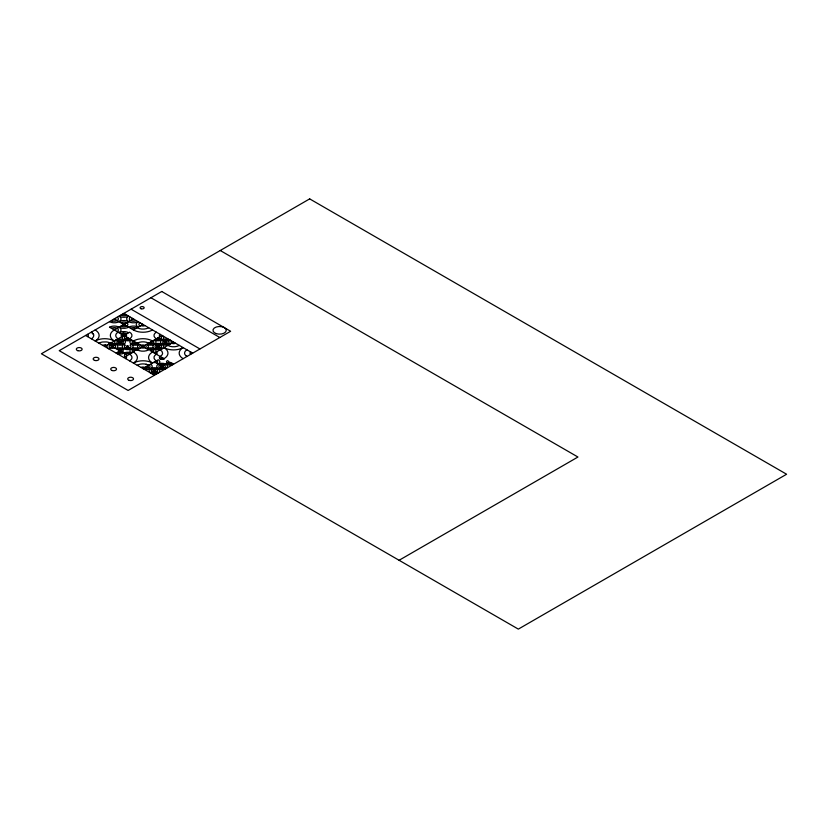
<?xml version="1.0" encoding="UTF-8"?>
<svg xmlns="http://www.w3.org/2000/svg" width="828" height="828" viewBox="0 0 828 828"><rect width="100%" height="100%" fill="white"/><g stroke="black" fill="none" stroke-linecap="round" stroke-linejoin="round"><path stroke-width="1.24" d="M111.438 328.302A4.047 2.339 0 0 1 112.422 327.888L114.295 327.609A4.047 2.339 0 0 1 118.352 329.958L118.269 330.403A4.047 2.339 0 0 1 117.162 331.604M91.349 338.787A8.083 4.668 0 0 0 93.388 336.81L93.688 335.92A8.156 4.709 0 0 0 93.574 334.574L91.349 332.163L92.384 332.897M148.326 343.413A3.25 1.873 0 0 0 153.49 342.968L153.729 342.626A3.25 1.873 0 0 0 152.921 340.774M161.274 347.211L161.377 347.046A3.25 1.873 0 0 0 158.044 344.645A3.25 1.873 0 0 0 155.312 347.284A3.25 1.873 0 0 0 160.56 347.832L161.377 347.046M161.253 365.986L161.325 365.935A1.076 0.621 0 0 1 163.106 366.162A1.076 0.621 0 0 1 162.029 367.001A1.076 0.621 0 0 1 161.139 366.09M151.731 369.764L152.662 369.236A3.24 1.873 0 0 1 156.958 369.609A3.24 1.873 0 0 1 156.74 372.124L154.443 372.672A3.24 1.873 0 0 1 151.596 371.689A3.24 1.873 0 0 1 151.741 369.764L152.662 369.236M159.38 365.355L160.311 364.817A3.24 1.873 0 0 1 165.279 366.017A3.24 1.873 0 0 1 161.47 368.222A3.24 1.873 0 0 1 159.39 365.355L160.311 364.817M132.811 340.908L132.811 340.908A3.24 1.873 0 0 0 132.138 341.736L132.076 342.099A3.24 1.873 0 0 0 134.084 343.827A3.24 1.873 0 0 0 137.614 343.423M129.592 360.863L131.041 359.725A8.125 4.689 0 0 0 131.631 356.216A8.021 4.626 0 0 0 130.627 354.974L129.592 354.239M152.528 352.035L151.607 352.624A13.496 7.794 0 0 0 151.607 362.478L152.528 363.068L151.503 362.529A13.496 7.794 0 0 0 134.446 362.54L133.411 363.068L134.343 362.478A13.496 7.794 0 0 0 134.333 352.624L133.411 352.035M153.139 352.107L153.139 352.107A3.24 1.873 0 0 0 153.325 349.892L152.911 349.602A3.24 1.873 0 0 0 148.336 349.602M164.006 358.659L164.938 358.058A13.496 7.794 0 0 0 164.927 348.205L164.006 347.615L165.031 348.153A13.496 7.794 0 0 0 182.098 348.143M186.952 349.82L186.393 350.182A8.104 4.678 0 0 0 185.503 355.315L186.952 356.444L186.393 356.092M133.411 318.915L113.364 330.548A13.496 7.794 0 0 0 113.374 340.391L114.295 340.991L113.27 340.453A13.496 7.794 0 0 0 96.203 340.463L95.168 340.991L96.1 340.401A13.496 7.794 0 0 0 96.089 330.548L95.168 329.948M104.732 346.508L129.592 332.163A8.104 4.678 0 0 1 129.592 338.787M114.295 318.915L133.411 329.948L142.975 324.431M128.443 338.124A1.076 0.621 0 0 1 126.912 338.124L108.561 348.723A5.403 3.115 0 0 1 108.572 344.303A5.403 3.115 0 0 1 116.21 344.303A5.403 3.115 0 0 1 116.199 348.712L120.029 350.927M136.092 342.533A1.076 0.621 0 0 1 134.56 342.533L129.975 345.183A3.24 1.873 0 0 1 129.975 347.832A3.24 1.873 0 0 1 125.39 347.832A3.24 1.873 0 0 1 125.39 345.183L120.029 342.099M123.848 357.551L134.56 351.372A1.076 0.621 0 0 1 134.56 350.482L126.912 346.073A1.076 0.621 0 0 0 126.912 346.953A1.076 0.621 0 0 0 128.443 346.953M166.687 341.654L150.624 350.927L149.858 350.482A1.076 0.621 0 0 1 151.389 350.482A1.076 0.621 0 0 1 151.389 351.372L164.389 358.876A3.24 1.873 0 0 1 159.804 358.876L162.091 357.551M168.208 340.774L169.74 339.884M173.569 342.099L156.357 352.035A2.701 1.563 0 0 1 156.357 354.239A8.104 4.678 0 0 0 156.357 360.863M150.624 373.004L168.974 362.405A1.076 0.621 0 0 0 170.506 362.405L173.569 364.175A5.403 3.115 0 0 1 165.921 364.175M399.096 560.277L577.944 457.025L220.248 250.511M110.083 345.183L110.59 344.945A3.24 1.873 0 0 1 115.599 346.27A3.24 1.873 0 0 1 111.335 348.277A3.24 1.873 0 0 1 110.093 345.183L110.59 344.945M137.852 342.875L137.241 343.196L137.852 342.875A8.104 4.678 0 0 1 148.098 342.885L148.709 343.196M152.528 329.948L151.503 330.486A13.496 7.794 0 0 1 134.446 330.486L133.411 329.948M133.411 340.991L134.436 340.453A13.496 7.794 0 0 1 151.503 340.463L152.528 340.991M117.742 352.252A3.24 1.873 0 0 0 120.039 352.8L122.327 352.252A3.24 1.873 0 0 0 122.327 349.602A3.24 1.873 0 0 0 117.742 349.602M141.06 367.487L141.484 367.28A2.66 1.532 0 0 1 142.199 367.094A2.701 1.563 0 0 1 144.465 367.28L144.89 367.487M182.098 348.153L183.123 347.615M157.051 339.418A3.24 1.873 0 0 0 159.193 339.47L159.773 339.335A3.24 1.873 0 0 0 160.56 336.354M136.278 328.292A4.047 2.329 0 0 0 134.571 327.702L132.263 327.702A4.047 2.329 0 0 0 130.545 328.292M120.981 333.819A4.047 2.339 0 0 1 123.082 333.177L125.007 333.229A4.047 2.339 0 0 1 126.715 333.819M123.082 333.177L123.848 333.125M144.507 367.704A3.24 1.873 0 0 0 146.804 368.253L149.092 367.704A3.24 1.873 0 0 0 149.092 365.055M102.817 345.411A2.701 1.563 0 0 1 104.732 344.945L105.249 344.976M133.805 327.619L134.571 327.702M155.974 339.004L157.051 339.418M137.231 365.272A8.114 4.689 0 0 1 146.028 364.248L148.709 365.272M146.028 364.248L147.436 364.672M117.162 317.259A4.057 2.339 0 0 1 118.332 319.142L118.176 319.577A4.057 2.339 0 0 1 112.411 320.985L111.428 320.571M120.981 322.775A4.057 2.339 0 0 1 121.964 322.361L123.465 322.102A4.057 2.339 0 0 1 127.833 324.886A4.057 2.339 0 0 1 121.964 326.501L120.981 326.087M112.401 320.985L111.728 320.726M121.964 326.501L121.292 326.253M134.157 329.296L134.157 329.296A1.356 0.776 0 0 0 132.459 329.399M109.192 342.595L110.466 343.196L109.192 342.595A8.083 4.668 0 0 0 106.253 341.912L102.424 342.016A8.083 4.668 0 0 0 98.998 343.196M120.712 350.441L120.433 350.347A1.076 0.621 0 0 0 118.953 350.927A1.076 0.621 0 0 0 120.443 351.507A1.076 0.621 0 0 0 120.795 350.482L120.795 350.482M109.513 321.668A6.759 3.902 0 0 0 119.077 321.668A6.759 3.902 0 0 1 128.63 321.678A6.759 3.902 0 0 0 138.193 321.668A6.759 3.902 0 0 0 138.193 327.195A6.759 3.902 0 0 0 128.63 327.195A6.759 3.902 0 0 1 119.077 327.195L118.559 326.925A6.759 3.902 0 0 0 109.513 327.195M150.944 297.749L219.72 337.451M131.103 309.206L199.869 348.909M123.848 313.398L192.655 353.111M158.272 337.679L166.687 342.533M168.208 343.423L169.74 344.303M150.624 342.099L162.091 348.723M109.513 327.195L142.209 346.073A1.076 0.621 0 0 0 142.209 346.953M142.975 346.508L148.709 349.82A8.104 4.678 0 0 1 137.241 349.82M116.199 339.884L119.263 341.654A1.076 0.621 0 0 0 119.263 342.533A1.076 0.621 0 0 0 120.795 342.533A1.076 0.621 0 0 0 120.795 341.654M154.443 361.96L165.921 368.584M108.551 344.303L111.614 346.073M112.38 346.508L116.199 348.723A5.403 3.115 0 0 1 123.858 348.723A5.403 3.115 0 0 0 131.507 348.712A5.403 3.115 0 0 1 139.145 348.723A5.403 3.115 0 0 1 139.156 344.303A5.403 3.115 0 0 1 131.507 344.303A5.403 3.115 0 0 1 131.507 348.712A5.403 3.115 0 0 0 131.497 353.132A5.403 3.115 0 0 0 123.858 353.132A5.403 3.115 0 0 1 116.21 353.132L128.443 346.073A1.076 0.621 0 0 0 126.912 346.073M120.795 351.372L126.912 354.901A1.076 0.621 0 0 0 126.912 355.781M146.794 366.38L158.272 373.004M85.615 335.475L154.412 375.187M183.123 358.648L182.201 358.058A13.507 7.794 0 0 1 183.133 347.615M157.506 346.953L157.237 346.684A1.076 0.621 0 0 1 158.345 345.887A1.076 0.621 0 0 1 159.255 346.766A1.076 0.621 0 0 1 157.506 346.953L157.237 346.684M160.177 349.82L161.967 351.372L162.557 353.132A8.104 4.678 0 0 1 161.626 355.315L160.177 356.444A2.701 1.563 0 0 0 160.187 358.648M140.677 347.832L140.098 347.377A3.24 1.873 0 0 1 140.688 345.183M133.029 352.252L132.449 351.796A3.24 1.873 0 0 1 133.401 349.416A3.24 1.873 0 0 1 137.614 349.602M123.03 341.395L123.217 341.736A3.25 1.873 0 0 1 119.17 343.899A3.25 1.873 0 0 1 117.597 340.857A3.25 1.873 0 0 1 123.03 341.395L123.144 341.56M93.129 333.705L93.574 334.574M126.715 315.054A4.057 2.339 0 0 1 120.981 315.044M119.077 321.668A6.759 3.902 0 0 0 119.066 316.151A6.759 3.902 0 0 0 128.63 316.151A6.759 3.902 0 0 0 128.63 321.668M124.811 313.947A1.356 0.776 0 0 1 122.896 313.947M130.545 317.259A4.047 2.339 0 0 0 129.427 318.469L129.354 318.915A4.047 2.339 0 0 0 130.545 320.571A4.057 2.339 0 0 0 136.278 320.571M132.459 318.356A1.356 0.776 0 0 0 132.459 319.463A1.345 0.776 0 0 0 134.364 319.463M140.108 326.087A4.057 2.339 0 0 1 140.108 322.775M142.012 324.98A1.356 0.776 0 0 1 142.012 323.883M115.247 318.366A1.356 0.776 0 0 1 115.247 319.463A1.356 0.776 0 0 1 113.332 319.463M119.066 327.195A6.759 3.902 0 0 1 119.066 332.711A6.759 3.902 0 0 1 128.63 332.711M113.332 329.399A1.356 0.776 0 0 1 115.247 329.399A1.356 0.776 0 0 1 115.247 330.507M122.896 334.916A1.345 0.776 0 0 1 124.8 334.916M123.858 335.475A5.403 3.115 0 0 0 123.858 339.884A5.403 3.115 0 0 0 131.497 339.884A5.403 3.115 0 0 0 131.507 344.303M159.038 337.234A1.076 0.621 0 0 1 159.038 338.124A1.076 0.621 0 0 1 157.506 338.124M151.389 341.654A1.076 0.621 0 0 1 151.389 342.533A1.076 0.621 0 0 1 149.858 342.533M154.443 353.132A5.403 3.115 0 0 0 154.443 348.723A5.403 3.115 0 0 0 146.804 348.723A5.403 3.115 0 0 0 146.794 344.303A5.403 3.115 0 0 0 154.443 344.303A5.403 3.115 0 0 0 154.443 339.884A5.403 3.115 0 0 0 162.091 339.884A5.403 3.115 0 0 0 162.091 335.475L144.89 345.411A2.701 1.563 0 0 0 141.06 345.411M145.262 345.183A3.24 1.873 0 0 1 145.262 347.832M143.741 346.953A1.076 0.621 0 0 0 143.741 346.073L136.092 350.482A1.076 0.621 0 0 0 134.56 350.482M162.857 357.986A1.076 0.621 0 0 1 161.325 357.986M168.974 362.405A1.076 0.621 0 0 1 168.974 361.525L167.442 360.635A3.24 1.873 0 0 0 167.453 363.295A3.24 1.873 0 0 0 172.038 363.285M158.272 364.175A5.403 3.115 0 0 0 158.272 359.756L142.975 368.584A5.403 3.115 0 0 0 150.624 368.584A5.403 3.115 0 0 0 150.624 364.175M156.74 360.646A3.24 1.873 0 0 1 156.74 363.285M155.209 361.525A1.076 0.621 0 0 1 155.209 362.405A1.076 0.621 0 0 1 153.687 362.405M129.975 339.004A3.24 1.873 0 0 1 125.38 339.004A3.24 1.873 0 0 1 125.38 336.354M126.912 338.124A1.076 0.621 0 0 1 126.912 337.234M134.56 342.533A1.076 0.621 0 0 1 134.56 341.654M123.858 348.712A5.403 3.115 0 0 1 123.869 344.303M125.38 356.661A3.24 1.873 0 0 1 125.38 354.022A3.24 1.873 0 0 1 129.965 354.022M147.56 365.935A1.076 0.621 0 0 1 147.56 366.825A1.076 0.621 0 0 1 146.038 366.825M148.709 327.743A8.104 4.678 0 0 1 137.241 327.743M144.879 325.539A2.701 1.563 0 0 1 141.06 325.539M160.177 336.572A2.701 1.563 0 0 1 159.442 335.174L159.587 334.885A2.701 1.563 0 0 1 160.187 334.367M156.357 338.787A8.104 4.678 0 0 1 156.357 332.163M125.763 334.367A2.701 1.563 0 0 1 125.763 336.572M121.944 336.572A2.701 1.563 0 0 1 121.944 334.367M118.135 338.787A8.104 4.678 0 0 1 116.686 337.648L116.075 336.81A8.104 4.678 0 0 1 118.125 332.163M144.879 347.615A2.701 1.563 0 0 1 141.06 347.615M179.303 345.411A8.104 4.678 0 0 1 167.825 345.411M175.474 343.196A2.701 1.563 0 0 1 171.655 343.196M190.771 354.239A2.701 1.563 0 0 1 190.771 352.035M87.52 334.367A2.701 1.563 0 0 1 87.52 336.572M105.239 344.976A2.701 1.563 0 0 1 106.646 345.411M125.763 356.444A2.701 1.563 0 0 1 125.763 358.648M309.672 198.886L41.4 353.763L518.328 629.114L786.6 474.237L309.672 198.886M161.75 291.487L59.223 350.679L128.112 390.454L230.639 331.262L161.75 291.487M77.77 350.668A2.908 1.677 0 0 0 82.127 349.219A2.908 1.677 0 0 0 77.77 347.77A2.908 1.677 0 0 0 77.77 350.668M94.63 360.408A2.908 1.677 0 0 0 98.987 358.959A2.908 1.677 0 0 0 94.63 357.499A2.908 1.677 0 0 0 94.63 360.408M112.163 370.53A2.908 1.677 0 0 0 116.52 369.081A2.908 1.677 0 0 0 112.163 367.632A2.908 1.677 0 0 0 112.163 370.53M129.168 380.352A2.908 1.677 0 0 0 133.525 378.893A2.908 1.677 0 0 0 129.168 377.444A2.908 1.677 0 0 0 129.168 380.352M216.294 333.632A6.634 3.829 0 0 0 226.251 330.32A6.634 3.829 0 0 0 216.294 326.998A6.634 3.829 0 0 0 216.294 333.632M123.072 325.062A1.356 0.776 0 0 0 125.194 324.504A1.356 0.776 0 0 0 123.289 323.727A1.356 0.776 0 0 0 123.072 325.062M162.785 344.634A5.403 3.115 0 0 0 171.303 342.399A5.403 3.115 0 0 0 163.685 339.252A5.403 3.115 0 0 0 162.785 344.634M164.037 343.62A3.24 1.873 0 0 0 169.15 342.274A3.24 1.873 0 0 0 164.575 340.391A3.24 1.873 0 0 0 164.037 343.62M165.289 342.606A1.076 0.621 0 0 0 166.997 342.15A1.076 0.621 0 0 0 165.465 341.529A1.076 0.621 0 0 0 165.289 342.606M155.571 349.209A5.403 3.115 0 0 0 163.675 346.508A5.403 3.115 0 0 0 155.571 343.806A5.403 3.115 0 0 0 155.571 349.209M159.4 369.081A5.403 3.115 0 0 0 167.504 366.38A5.403 3.115 0 0 0 159.4 363.678A5.403 3.115 0 0 0 159.4 369.081M151.752 373.5A5.403 3.115 0 0 0 159.856 370.799A5.403 3.115 0 0 0 151.752 368.098A5.403 3.115 0 0 0 151.752 373.5M117.328 344.8A5.403 3.115 0 0 0 125.432 342.099A5.403 3.115 0 0 0 117.328 339.397A5.403 3.115 0 0 0 117.328 344.8M111.749 347.015A1.076 0.621 0 0 0 113.457 346.57A1.076 0.621 0 0 0 111.935 345.938A1.076 0.621 0 0 0 111.749 347.015M153.822 371.306A1.076 0.621 0 0 0 155.519 370.861A1.076 0.621 0 0 0 153.998 370.23A1.076 0.621 0 0 0 153.822 371.306M141.112 308.761A2.029 1.17 0 0 0 144.155 307.747A2.029 1.17 0 0 0 141.112 306.733A2.029 1.17 0 0 0 141.112 308.761"/></g></svg>
